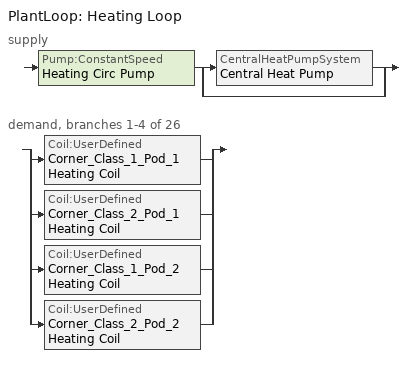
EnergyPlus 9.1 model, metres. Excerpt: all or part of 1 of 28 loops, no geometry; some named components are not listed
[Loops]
PlantLoop 'Heating Loop'
 supply: Pump:ConstantSpeed 'Heating Circ Pump' > split
  | CentralHeatPumpSystem 'Central Heat Pump'
  | bypass
 demand, branches 1-4 of 26: split
  | Coil:UserDefined 'Corner_Class_1_Pod_1 Heating Coil'
  | Coil:UserDefined 'Corner_Class_2_Pod_1 Heating Coil'
  | Coil:UserDefined 'Corner_Class_1_Pod_2 Heating Coil'
  | Coil:UserDefined 'Corner_Class_2_Pod_2 Heating Coil'
[Pump:ConstantSpeed]
Heating Circ Pump: Design Flow Rate {m3/s}=0.007; Design Pump Head {Pa}=5000; Design Power Consumption {W}=50; Motor Efficiency=0.87; Fraction of Motor Inefficiencies to Fluid Stream=0.5; Pump Control Type=Intermittent
[PlantLoop]
Heating Loop: Fluid Type=Water; Plant Equipment Operation Scheme=Heating Loop Operation; Maximum Loop Temperature {C}=100; Minimum Loop Temperature {C}=10; Maximum Loop Flow Rate {m3/s}=3.2; Minimum Loop Flow Rate {m3/s}=0; Plant Loop Volume {m3}=autocalculate; Load Distribution Scheme=SequentialLoad
[PlantEquipmentOperationSchemes]
Heating Loop Operation: Control Scheme 1=Central Plant Heating; Control Scheme 1 Schedule=CyclingFanSch
[EnergyManagementSystem:Sensor] Output:Variable or Output:Meter=System Node Temperature
Name | Output:Variable or Output:Meter Index Key
Corner_Class_1_Pod_1_HWCoil_Water_Tout_internal | Corner_Class_1_Pod_1 AHU Water to Air Heat Pump Source Side2 Outlet Node
Corner_Class_2_Pod_1_HWCoil_Water_Tout_internal | Corner_Class_2_Pod_1 AHU Water to Air Heat Pump Source Side2 Outlet Node
Corner_Class_1_Pod_2_HWCoil_Water_Tout_internal | Corner_Class_1_Pod_2 AHU Water to Air Heat Pump Source Side2 Outlet Node
Corner_Class_2_Pod_2_HWCoil_Water_Tout_internal | Corner_Class_2_Pod_2 AHU Water to Air Heat Pump Source Side2 Outlet Node
[EnergyManagementSystem:Actuator]
Name | Actuated Component Unique | Actuated Component Type | Actuated Component Control Type
Corner_Class_1_Pod_1_HWcoil_Mdot_Min | Corner_Class_1_Pod_1 Heating Coil | Plant Connection | Minimum Mass Flow Rate
Corner_Class_1_Pod_1_HWcoil_Mdot_Max | Corner_Class_1_Pod_1 Heating Coil | Plant Connection | Maximum Mass Flow Rate
Corner_Class_1_Pod_1_HWcoil_Water_Tout | Corner_Class_1_Pod_1 Heating Coil | Plant Connection | Outlet Temperature
Corner_Class_1_Pod_1_HWcoil_Water_MdotRequest | Corner_Class_1_Pod_1 Heating Coil | Plant Connection | Design Volume Flow Rate
Corner_Class_1_Pod_1_HWcoil_Air_Tout | Corner_Class_1_Pod_1 Heating Coil | Air Connection 1 | Outlet Temperature
Corner_Class_1_Pod_1_HWcoil_Air_Wout | Corner_Class_1_Pod_1 Heating Coil | Air Connection 1 | Outlet Humidity Ratio
Corner_Class_1_Pod_1_HWcoil_Air_MdotOut | Corner_Class_1_Pod_1 Heating Coil | Air Connection 1 | Mass Flow Rate
Corner_Class_2_Pod_1_HWcoil_Mdot_Min | Corner_Class_2_Pod_1 Heating Coil | Plant Connection | Minimum Mass Flow Rate
Corner_Class_2_Pod_1_HWcoil_Mdot_Max | Corner_Class_2_Pod_1 Heating Coil | Plant Connection | Maximum Mass Flow Rate
Corner_Class_2_Pod_1_HWcoil_Water_Tout | Corner_Class_2_Pod_1 Heating Coil | Plant Connection | Outlet Temperature
Corner_Class_2_Pod_1_HWcoil_Water_MdotRequest; Corner_Class_2_Pod_1_HWcoil_Water_DesignVdot | Corner_Class_2_Pod_1 Heating Coil | Plant Connection | Design Volume Flow Rate
Corner_Class_2_Pod_1_HWcoil_Air_Tout | Corner_Class_2_Pod_1 Heating Coil | Air Connection 1 | Outlet Temperature
Corner_Class_2_Pod_1_HWcoil_Air_Wout | Corner_Class_2_Pod_1 Heating Coil | Air Connection 1 | Outlet Humidity Ratio
Corner_Class_2_Pod_1_HWcoil_Air_MdotOut | Corner_Class_2_Pod_1 Heating Coil | Air Connection 1 | Mass Flow Rate
Corner_Class_1_Pod_2_HWcoil_Mdot_Min | Corner_Class_1_Pod_2 Heating Coil | Plant Connection | Minimum Mass Flow Rate
Corner_Class_1_Pod_2_HWcoil_Mdot_Max | Corner_Class_1_Pod_2 Heating Coil | Plant Connection | Maximum Mass Flow Rate
Corner_Class_1_Pod_2_HWcoil_Water_Tout | Corner_Class_1_Pod_2 Heating Coil | Plant Connection | Outlet Temperature
Corner_Class_1_Pod_2_HWcoil_Water_MdotRequest; Corner_Class_1_Pod_2_HWcoil_Water_DesignVdot | Corner_Class_1_Pod_2 Heating Coil | Plant Connection | Design Volume Flow Rate
Corner_Class_1_Pod_2_HWcoil_Air_Tout | Corner_Class_1_Pod_2 Heating Coil | Air Connection 1 | Outlet Temperature
Corner_Class_1_Pod_2_HWcoil_Air_Wout | Corner_Class_1_Pod_2 Heating Coil | Air Connection 1 | Outlet Humidity Ratio
Corner_Class_1_Pod_2_HWcoil_Air_MdotOut | Corner_Class_1_Pod_2 Heating Coil | Air Connection 1 | Mass Flow Rate
Corner_Class_2_Pod_2_HWcoil_Mdot_Min | Corner_Class_2_Pod_2 Heating Coil | Plant Connection | Minimum Mass Flow Rate
Corner_Class_2_Pod_2_HWcoil_Mdot_Max | Corner_Class_2_Pod_2 Heating Coil | Plant Connection | Maximum Mass Flow Rate
Corner_Class_2_Pod_2_HWcoil_Water_Tout | Corner_Class_2_Pod_2 Heating Coil | Plant Connection | Outlet Temperature
Corner_Class_2_Pod_2_HWcoil_Water_MdotRequest; Corner_Class_2_Pod_2_HWcoil_Water_DesignVdot | Corner_Class_2_Pod_2 Heating Coil | Plant Connection | Design Volume Flow Rate
Corner_Class_2_Pod_2_HWcoil_Air_Tout | Corner_Class_2_Pod_2 Heating Coil | Air Connection 1 | Outlet Temperature
Corner_Class_2_Pod_2_HWcoil_Air_Wout | Corner_Class_2_Pod_2 Heating Coil | Air Connection 1 | Outlet Humidity Ratio
Corner_Class_2_Pod_2_HWcoil_Air_MdotOut | Corner_Class_2_Pod_2 Heating Coil | Air Connection 1 | Mass Flow Rate
[EnergyManagementSystem:ProgramCallingManager]
Corner_Class_1_Pod_1 Heating Coil Model Program Manager: UserDefinedComponentModel; Corner_Class_1_Pod_1_HWCoil_ModelInput; Corner_Class_1_Pod_1_HW_Coil_Sim_Model; Corner_Class_1_Pod_1_HWCoil_ModelOuput
Corner_Class_1_Pod_1 Heating Coil Init Program Manager: BeginNewEnvironment; Corner_Class_1_Pod_1_H_InitSimpleCoilModel
Corner_Class_2_Pod_1 Heating Coil Model Program Manager: UserDefinedComponentModel; Corner_Class_2_Pod_1_HWCoil_ModelInput; Corner_Class_2_Pod_1_HW_Coil_Sim_Model; Corner_Class_2_Pod_1_HWCoil_ModelOuput
Corner_Class_2_Pod_1 Heating Coil Init Program Manager: BeginNewEnvironment; Corner_Class_2_Pod_1_H_InitSimpleCoilModel
Corner_Class_1_Pod_2 Heating Coil Model Program Manager: UserDefinedComponentModel; Corner_Class_1_Pod_2_HWCoil_ModelInput; Corner_Class_1_Pod_2_HW_Coil_Sim_Model; Corner_Class_1_Pod_2_HWCoil_ModelOuput
Corner_Class_1_Pod_2 Heating Coil Init Program Manager: BeginNewEnvironment; Corner_Class_1_Pod_2_H_InitSimpleCoilModel
Corner_Class_2_Pod_2 Heating Coil Model Program Manager: UserDefinedComponentModel; Corner_Class_2_Pod_2_HWCoil_ModelInput; Corner_Class_2_Pod_2_HW_Coil_Sim_Model; Corner_Class_2_Pod_2_HWCoil_ModelOuput
Corner_Class_2_Pod_2 Heating Coil Init Program Manager: BeginNewEnvironment; Corner_Class_2_Pod_2_H_InitSimpleCoilModel
[EnergyManagementSystem:Program]
Corner_Class_1_Pod_1_HWCoil_ModelInput: Set Corner_Class_1_Pod_1_HWCoil_Air_Mdot =0.75*Corner_Class_1_Pod_1_HWCoil_Air_rho*On_Off; Set Corner_Class_1_Pod_1_HWcoil_Water_Mdot     = HeatingCoil_mcCornerClass1Pod1; Set Corner_Class_1_Pod_1_HWCoil_Coil_Eff       = 0.7
Corner_Class_1_Pod_1_HW_Coil_Sim_Model: IF Corner_Class_1_Pod_1_HWCoil_Air_Mdot == 0.0; SET Corner_Class_1_Pod_1_HWCoil_Air_Toutlet = Corner_Class_1_Pod_1_HWCoil_Air_Tinlet; SET Corner_Class_1_Pod_1_HWCoil_Air_Woutlet = Corner_Class_1_Pod_1_HWCoil_Air_Winlet; Set Corner_Class_1_Pod_1_HWCoil_Air_MdotOut = Corner_Class_1_Pod_1_HWCoil_Air_Mdot; Set Corner_Class_1_Pod_1_HWCoil_tot_heat_Power = 0.0; Set Corner_Class_1_Pod_1_HWCoil_Water_Toutlet = Corner_Class_1_Pod_1_HWCoil_Water_Tinlet; RETURN; ENDIF; If Corner_Class_1_Pod_1_HWcoil_Water_Mdot <= 0.0; SET Corner_Class_1_Pod_1_HWcoil_Air_Toutlet = Corner_Class_1_Pod_1_HWcoil_Air_Tinlet; SET Corner_Class_1_Pod_1_HWcoil_Air_Woutlet = Corner_Class_1_Pod_1_HWcoil_Air_Winlet; Set Corner_Class_1_Pod_1_HWcoil_Air_MdotOut = Corner_Class_1_Pod_1_HWcoil_Air_Mdot; Set Corner_Class_1_Pod_1_HWcoil_tot_cool_Power = 0.0; Set Corner_Class_1_Pod_1_HWcoil_Water_Toutlet = Corner_Class_1_Pod_1_HWCoil_Acd * Corner_Class_1_Pod_1_HWCoil_Water_Tout_internal + Corner_Class_1_Pod_1_HWCoil_Bcd* ((Corner_Class_1_Pod_1_HWCoil_UA/Corner_Class_1_Pod_1_HWCoil_Water_cp) * Corner_Class_1_Pod_1_HWCoil_Air_Toutlet); RETURN; ENDIF; Set AirIn_Enth     = @HFnTdbW Corner_Class_1_Pod_1_HWCoil_Air_Tinlet Corner_Class_1_Pod_1_HWCoil_Air_Winlet; Set AirOut_Enth_Limit = @HFnTdbW Corner_Class_1_Pod_1_HWCoil_Water_Tinlet Corner_Class_1_Pod_1_HWCoil_Air_Winlet; Set MaxQdot      = Corner_Class_1_Pod_1_HWCoil_Coil_Eff * Corner_Class_1_Pod_1_HWCoil_Air_Mdot * (AirOut_Enth_Limit - AirIn_Enth ); Set Air_HoutSP = @HFnTdbW Corner_Class_1_Pod_1_HWCoil_Air_Tsp Corner_Class_1_Pod_1_HWcoil_Air_Woutlet; Set Qdot_SP    = Corner_Class_1_Pod_1_HWCoil_Air_Mdot * (Air_HoutSP - AirIn_Enth ); IF Qdot_SP > MaxQdot; Set Air_Hout = AirIn_Enth + (MaxQdot/Corner_Class_1_Pod_1_HWCoil_Air_Mdot); ELSE; Set Air_Hout = Air_HoutSP; ENDIF; Set Real_Air_Hout = 1*Air_Hout; Set temp = Corner_Class_1_Pod_1_HWCoil_Air_Toutlet; Set Corner_Class_1_Pod_1_HWCoil_Air_Toutlet =  Corner_Class_1_Pod_1_HWCoil_Asad * temp +Corner_Class_1_Pod_1_HWCoil_Bsad* ( Corner_Class_1_Pod_1_HWCoil_Water_Toutlet + CORNER_CLASS_1_POD_1_HWCoil_InletCoeff*Corner_Class_1_Pod_1_HWCoil_Air_Tinlet); IF  (Corner_Class_1_Pod_1_HWCoil_Water_Mdot < Corner_Class_1_Pod_1_HWCoil_Water_Mdot_Max); Set Corner_Class_1_Pod_1_HWCoil_Water_Toutlet = Corner_Class_1_Pod_1_HWCoil_Acd * Corner_Class_1_Pod_1_HWCoil_Water_Tout_internal + Corner_Class_1_Pod_1_HWCoil_Bcd * (Corner_Class_1_Pod_1_HWCoil_Water_Mdot*(Corner_Class_1_Pod_1_HWCoil_Water_Tinlet - Corner_Class_1_Pod_1_HWCoil_Water_Tout_internal) + (Corner_Class_1_Pod_1_HWCoil_UA/Corner_Class_1_Pod_1_HWCoil_Water_cp) * temp ); ELSE; Set Corner_Class_1_Pod_1_HWCoil_Water_Toutlet = Corner_Class_1_Pod_1_HWCoil_Acd * Corner_Class_1_Pod_1_HWCoil_Water_Tout_internal + Corner_Class_1_Pod_1_HWCoil_Bcd * (Corner_Class_1_Pod_1_HWCoil_Water_Mdot_Max*(Corner_Class_1_Pod_1_HWCoil_Water_Tinlet - Corner_Class_1_Pod_1_HWCoil_Water_Tout_internal) + (Corner_Class_1_Pod_1_HWCoil_UA/Corner_Class_1_Pod_1_HWCoil_Water_cp) * temp ); ENDIF; Set ActualQdot  = Corner_Class_1_Pod_1_HWCoil_Air_Mdot * (AirIn_Enth   - Air_Hout); Set Corner_Class_1_Pod_1_HWCoil_tot_heat_Power = ActualQdot
Corner_Class_1_Pod_1_HWCoil_ModelOuput: Set Corner_Class_1_Pod_1_HWcoil_Water_MdotRequest = Corner_Class_1_Pod_1_HWcoil_Water_Mdot; Set Corner_Class_1_Pod_1_HWcoil_Air_Tout          = Corner_Class_1_Pod_1_HWcoil_Air_Toutlet; Set Corner_Class_1_Pod_1_HWcoil_Air_Wout          = Corner_Class_1_Pod_1_HWcoil_Air_Woutlet; Set Corner_Class_1_Pod_1_HWcoil_tot_cool_Power    = Corner_Class_1_Pod_1_HWcoil_Tot_Cool_Power; Set Corner_Class_1_Pod_1_HWcoil_tot_cool_Energy   = Corner_Class_1_Pod_1_HWcoil_Tot_Cool_Power * SystemTimestep * 3600; Set Corner_Class_1_Pod_1_HWcoil_Air_MdotOut       = Corner_Class_1_Pod_1_HWcoil_Air_Mdot; Set Corner_Class_1_Pod_1_HWcoil_Water_Tout        = Corner_Class_1_Pod_1_HWcoil_Water_Toutlet
Corner_Class_1_Pod_1_H_InitSimpleCoilModel: Set Corner_Class_1_Pod_1_HWLoopExitTemp = 7.0; Set Corner_Class_1_Pod_1_HWLoopDeltaTemp = 4.0; Set Corner_Class_1_Pod_1_HWcoil_WATER_Mdot_Min = 0.0; Set Corner_Class_1_Pod_1_HWcoil_WATER_Mdot_Max = 2; Set Ts = 60; Set Corner_Class_1_Pod_1_HWCoil_U = 500; Set Corner_Class_1_Pod_1_HWCoil_A = 5; Set Corner_Class_1_Pod_1_HWCoil_UA = Corner_Class_1_Pod_1_HWCoil_U*Corner_Class_1_Pod_1_HWCoil_A; Set C_coil_air = 20000; Set C_coil_water = 400000; Set Asa = -1*(Corner_Class_1_Pod_1_HWCoil_UA + 0.75*Corner_Class_1_Pod_1_HWCoil_Air_cp)/(C_coil_air); Set Bsa = (Corner_Class_1_Pod_1_HWCoil_UA)/(C_coil_air); Set Corner_Class_1_Pod_1_HWCoil_Asad = @Exp (Asa * Ts ); Set Corner_Class_1_Pod_1_HWCoil_Bsad =  ((Corner_Class_1_Pod_1_HWCoil_Asad -1) * Bsa)/Asa; Set Ac = -1*(Corner_Class_1_Pod_1_HWCoil_UA)/(C_coil_water); Set Bc = (Corner_Class_1_Pod_1_HWcoil_Water_cp)/(C_coil_water); Set Corner_Class_1_Pod_1_HWCoil_Acd = @Exp (Ac * Ts ); Set Corner_Class_1_Pod_1_HWCoil_Bcd = ((Corner_Class_1_Pod_1_HWCoil_Acd -1) * Bc)/Ac; SET CORNER_CLASS_1_POD_1_HWCOIL_TOT_COOL_POWER    = 0; Set CORNER_CLASS_1_POD_1_HWCoil_InletCoeff  = (0.75*Corner_Class_1_Pod_1_HWCoil_Air_cp/Corner_Class_1_Pod_1_HWCoil_UA)
Corner_Class_2_Pod_1_HWCoil_ModelInput: Set Corner_Class_2_Pod_1_HWCoil_Air_Mdot =0.75*Corner_Class_2_Pod_1_HWCoil_Air_rho*On_Off; Set Corner_Class_2_Pod_1_HWcoil_Water_Mdot     = HeatingCoil_mcCornerClass2Pod1; Set Corner_Class_2_Pod_1_HWCoil_Coil_Eff       = 0.7
Corner_Class_2_Pod_1_HW_Coil_Sim_Model: IF Corner_Class_2_Pod_1_HWCoil_Air_Mdot == 0.0; SET Corner_Class_2_Pod_1_HWCoil_Air_Toutlet = Corner_Class_2_Pod_1_HWCoil_Air_Tinlet; SET Corner_Class_2_Pod_1_HWCoil_Air_Woutlet = Corner_Class_2_Pod_1_HWCoil_Air_Winlet; Set Corner_Class_2_Pod_1_HWCoil_Air_MdotOut = Corner_Class_2_Pod_1_HWCoil_Air_Mdot; Set Corner_Class_2_Pod_1_HWCoil_tot_heat_Power = 0.0; Set Corner_Class_2_Pod_1_HWCoil_Water_Toutlet = Corner_Class_2_Pod_1_HWCoil_Water_Tinlet; RETURN; ENDIF; If Corner_Class_2_Pod_1_HWcoil_Water_Mdot <= 0.0; SET Corner_Class_2_Pod_1_HWcoil_Air_Toutlet = Corner_Class_2_Pod_1_HWcoil_Air_Tinlet; SET Corner_Class_2_Pod_1_HWcoil_Air_Woutlet = Corner_Class_2_Pod_1_HWcoil_Air_Winlet; Set Corner_Class_2_Pod_1_HWcoil_Air_MdotOut = Corner_Class_2_Pod_1_HWcoil_Air_Mdot; Set Corner_Class_2_Pod_1_HWcoil_tot_cool_Power = 0.0; Set Corner_Class_2_Pod_1_HWcoil_Water_Toutlet = Corner_Class_2_Pod_1_HWCoil_Acd * Corner_Class_2_Pod_1_HWCoil_Water_Tout_internal + Corner_Class_2_Pod_1_HWCoil_Bcd* ((Corner_Class_2_Pod_1_HWCoil_UA/Corner_Class_2_Pod_1_HWCoil_Water_cp) * Corner_Class_2_Pod_1_HWCoil_Air_Toutlet); RETURN; ENDIF; Set AirIn_Enth     = @HFnTdbW Corner_Class_2_Pod_1_HWCoil_Air_Tinlet Corner_Class_2_Pod_1_HWCoil_Air_Winlet; Set AirOut_Enth_Limit = @HFnTdbW Corner_Class_2_Pod_1_HWCoil_Water_Tinlet Corner_Class_2_Pod_1_HWCoil_Air_Winlet; Set MaxQdot      = Corner_Class_2_Pod_1_HWCoil_Coil_Eff * Corner_Class_2_Pod_1_HWCoil_Air_Mdot * (AirOut_Enth_Limit - AirIn_Enth ); Set Air_HoutSP = @HFnTdbW Corner_Class_2_Pod_1_HWCoil_Air_Tsp Corner_Class_2_Pod_1_HWcoil_Air_Woutlet; Set Qdot_SP    = Corner_Class_2_Pod_1_HWCoil_Air_Mdot * (Air_HoutSP - AirIn_Enth ); IF Qdot_SP > MaxQdot; Set Air_Hout = AirIn_Enth + (MaxQdot/Corner_Class_2_Pod_1_HWCoil_Air_Mdot); ELSE; Set Air_Hout = Air_HoutSP; ENDIF; Set Real_Air_Hout = 1*Air_Hout; Set temp = Corner_Class_2_Pod_1_HWCoil_Air_Toutlet; Set Corner_Class_2_Pod_1_HWCoil_Air_Toutlet =  Corner_Class_2_Pod_1_HWCoil_Asad * temp +Corner_Class_2_Pod_1_HWCoil_Bsad* ( Corner_Class_2_Pod_1_HWCoil_Water_Toutlet + Corner_Class_2_Pod_1_HWCoil_InletCoeff*Corner_Class_2_Pod_1_HWCoil_Air_Tinlet); IF  (Corner_Class_2_Pod_1_HWCoil_Water_Mdot < Corner_Class_2_Pod_1_HWCoil_Water_Mdot_Max); Set Corner_Class_2_Pod_1_HWCoil_Water_Toutlet = Corner_Class_2_Pod_1_HWCoil_Acd * Corner_Class_2_Pod_1_HWCoil_Water_Tout_internal + Corner_Class_2_Pod_1_HWCoil_Bcd * (Corner_Class_2_Pod_1_HWCoil_Water_Mdot*(Corner_Class_2_Pod_1_HWCoil_Water_Tinlet - Corner_Class_2_Pod_1_HWCoil_Water_Tout_internal) + (Corner_Class_2_Pod_1_HWCoil_UA/Corner_Class_2_Pod_1_HWCoil_Water_cp) * temp ); ELSE; Set Corner_Class_2_Pod_1_HWCoil_Water_Toutlet = Corner_Class_2_Pod_1_HWCoil_Acd * Corner_Class_2_Pod_1_HWCoil_Water_Tout_internal + Corner_Class_2_Pod_1_HWCoil_Bcd * (Corner_Class_2_Pod_1_HWCoil_Water_Mdot_Max*(Corner_Class_2_Pod_1_HWCoil_Water_Tinlet - Corner_Class_2_Pod_1_HWCoil_Water_Tout_internal) + (Corner_Class_2_Pod_1_HWCoil_UA/Corner_Class_2_Pod_1_HWCoil_Water_cp) * temp ); ENDIF; Set ActualQdot  = Corner_Class_2_Pod_1_HWCoil_Air_Mdot * (AirIn_Enth   - Air_Hout); Set Corner_Class_2_Pod_1_HWCoil_tot_heat_Power = ActualQdot
Corner_Class_2_Pod_1_HWCoil_ModelOuput: Set Corner_Class_2_Pod_1_HWcoil_Water_MdotRequest = Corner_Class_2_Pod_1_HWcoil_Water_Mdot; Set Corner_Class_2_Pod_1_HWcoil_Air_Tout          = Corner_Class_2_Pod_1_HWcoil_Air_Toutlet; Set Corner_Class_2_Pod_1_HWcoil_Air_Wout          = Corner_Class_2_Pod_1_HWcoil_Air_Woutlet; Set Corner_Class_2_Pod_1_HWcoil_tot_cool_Power    = Corner_Class_2_Pod_1_HWcoil_Tot_Cool_Power; Set Corner_Class_2_Pod_1_HWcoil_tot_cool_Energy   = Corner_Class_2_Pod_1_HWcoil_Tot_Cool_Power * SystemTimestep * 3600; Set Corner_Class_2_Pod_1_HWcoil_Air_MdotOut       = Corner_Class_2_Pod_1_HWcoil_Air_Mdot; Set Corner_Class_2_Pod_1_HWcoil_Water_Tout        = Corner_Class_2_Pod_1_HWcoil_Water_Toutlet
Corner_Class_2_Pod_1_H_InitSimpleCoilModel: Set Corner_Class_2_Pod_1_HWLoopExitTemp = 7.0; Set Corner_Class_2_Pod_1_HWLoopDeltaTemp = 4.0; Set Corner_Class_2_Pod_1_HWcoil_WATER_Mdot_Min = 0.0; Set Corner_Class_2_Pod_1_HWcoil_WATER_Mdot_Max = 2; Set Ts = 60; Set Corner_Class_2_Pod_1_HWCoil_U = 500; Set Corner_Class_2_Pod_1_HWCoil_A = 5; Set Corner_Class_2_Pod_1_HWCoil_UA = Corner_Class_2_Pod_1_HWCoil_U*Corner_Class_2_Pod_1_HWCoil_A; Set C_coil_air = 20000; Set C_coil_water = 400000; Set Asa = -1*(Corner_Class_2_Pod_1_HWCoil_UA + 0.75*Corner_Class_2_Pod_1_HWCoil_Air_cp)/(C_coil_air); Set Bsa = (Corner_Class_2_Pod_1_HWCoil_UA)/(C_coil_air); Set Corner_Class_2_Pod_1_HWCoil_Asad = @Exp (Asa * Ts ); Set Corner_Class_2_Pod_1_HWCoil_Bsad =  ((Corner_Class_2_Pod_1_HWCoil_Asad -1) * Bsa)/Asa; Set Ac = -1*(Corner_Class_2_Pod_1_HWCoil_UA)/(C_coil_water); Set Bc = (Corner_Class_2_Pod_1_HWcoil_Water_cp)/(C_coil_water); Set Corner_Class_2_Pod_1_HWCoil_Acd = @Exp (Ac * Ts ); Set Corner_Class_2_Pod_1_HWCoil_Bcd = ((Corner_Class_2_Pod_1_HWCoil_Acd -1) * Bc)/Ac; SET Corner_Class_2_Pod_1_HWCOIL_TOT_COOL_POWER    = 0; Set Corner_Class_2_Pod_1_HWCoil_InletCoeff  = (0.75*Corner_Class_2_Pod_1_HWCoil_Air_cp/Corner_Class_2_Pod_1_HWCoil_UA)
Corner_Class_1_Pod_2_HWCoil_ModelInput: Set Corner_Class_1_Pod_2_HWCoil_Air_Mdot =0.75*Corner_Class_1_Pod_2_HWCoil_Air_rho*On_Off; Set Corner_Class_1_Pod_2_HWcoil_Water_Mdot     = HeatingCoil_mcCornerClass1Pod2; Set Corner_Class_1_Pod_2_HWCoil_Coil_Eff       = 0.7
Corner_Class_1_Pod_2_HW_Coil_Sim_Model: IF Corner_Class_1_Pod_2_HWCoil_Air_Mdot == 0.0; SET Corner_Class_1_Pod_2_HWCoil_Air_Toutlet = Corner_Class_1_Pod_2_HWCoil_Air_Tinlet; SET Corner_Class_1_Pod_2_HWCoil_Air_Woutlet = Corner_Class_1_Pod_2_HWCoil_Air_Winlet; Set Corner_Class_1_Pod_2_HWCoil_Air_MdotOut = Corner_Class_1_Pod_2_HWCoil_Air_Mdot; Set Corner_Class_1_Pod_2_HWCoil_tot_heat_Power = 0.0; Set Corner_Class_1_Pod_2_HWCoil_Water_Toutlet = Corner_Class_1_Pod_2_HWCoil_Water_Tinlet; RETURN; ENDIF; If Corner_Class_1_Pod_2_HWcoil_Water_Mdot <= 0.0; SET Corner_Class_1_Pod_2_HWcoil_Air_Toutlet = Corner_Class_1_Pod_2_HWcoil_Air_Tinlet; SET Corner_Class_1_Pod_2_HWcoil_Air_Woutlet = Corner_Class_1_Pod_2_HWcoil_Air_Winlet; Set Corner_Class_1_Pod_2_HWcoil_Air_MdotOut = Corner_Class_1_Pod_2_HWcoil_Air_Mdot; Set Corner_Class_1_Pod_2_HWcoil_tot_cool_Power = 0.0; Set Corner_Class_1_Pod_2_HWcoil_Water_Toutlet = Corner_Class_1_Pod_2_HWCoil_Acd * Corner_Class_1_Pod_2_HWCoil_Water_Tout_internal + Corner_Class_1_Pod_2_HWCoil_Bcd* ((Corner_Class_1_Pod_2_HWCoil_UA/Corner_Class_1_Pod_2_HWCoil_Water_cp) * Corner_Class_1_Pod_2_HWCoil_Air_Toutlet); RETURN; ENDIF; Set AirIn_Enth     = @HFnTdbW Corner_Class_1_Pod_2_HWCoil_Air_Tinlet Corner_Class_1_Pod_2_HWCoil_Air_Winlet; Set AirOut_Enth_Limit = @HFnTdbW Corner_Class_1_Pod_2_HWCoil_Water_Tinlet Corner_Class_1_Pod_2_HWCoil_Air_Winlet; Set MaxQdot      = Corner_Class_1_Pod_2_HWCoil_Coil_Eff * Corner_Class_1_Pod_2_HWCoil_Air_Mdot * (AirOut_Enth_Limit - AirIn_Enth ); Set Air_HoutSP = @HFnTdbW Corner_Class_1_Pod_2_HWCoil_Air_Tsp Corner_Class_1_Pod_2_HWcoil_Air_Woutlet; Set Qdot_SP    = Corner_Class_1_Pod_2_HWCoil_Air_Mdot * (Air_HoutSP - AirIn_Enth ); IF Qdot_SP > MaxQdot; Set Air_Hout = AirIn_Enth + (MaxQdot/Corner_Class_1_Pod_2_HWCoil_Air_Mdot); ELSE; Set Air_Hout = Air_HoutSP; ENDIF; Set Real_Air_Hout = 1*Air_Hout; Set temp = Corner_Class_1_Pod_2_HWCoil_Air_Toutlet; Set Corner_Class_1_Pod_2_HWCoil_Air_Toutlet =  Corner_Class_1_Pod_2_HWCoil_Asad * temp +Corner_Class_1_Pod_2_HWCoil_Bsad* ( Corner_Class_1_Pod_2_HWCoil_Water_Toutlet + Corner_Class_1_Pod_2_HWCoil_InletCoeff*Corner_Class_1_Pod_2_HWCoil_Air_Tinlet); IF  (Corner_Class_1_Pod_2_HWCoil_Water_Mdot < Corner_Class_1_Pod_2_HWCoil_Water_Mdot_Max); Set Corner_Class_1_Pod_2_HWCoil_Water_Toutlet = Corner_Class_1_Pod_2_HWCoil_Acd * Corner_Class_1_Pod_2_HWCoil_Water_Tout_internal + Corner_Class_1_Pod_2_HWCoil_Bcd * (Corner_Class_1_Pod_2_HWCoil_Water_Mdot*(Corner_Class_1_Pod_2_HWCoil_Water_Tinlet - Corner_Class_1_Pod_2_HWCoil_Water_Tout_internal) + (Corner_Class_1_Pod_2_HWCoil_UA/Corner_Class_1_Pod_2_HWCoil_Water_cp) * temp ); ELSE; Set Corner_Class_1_Pod_2_HWCoil_Water_Toutlet = Corner_Class_1_Pod_2_HWCoil_Acd * Corner_Class_1_Pod_2_HWCoil_Water_Tout_internal + Corner_Class_1_Pod_2_HWCoil_Bcd * (Corner_Class_1_Pod_2_HWCoil_Water_Mdot_Max*(Corner_Class_1_Pod_2_HWCoil_Water_Tinlet - Corner_Class_1_Pod_2_HWCoil_Water_Tout_internal) + (Corner_Class_1_Pod_2_HWCoil_UA/Corner_Class_1_Pod_2_HWCoil_Water_cp) * temp ); ENDIF; Set ActualQdot  = Corner_Class_1_Pod_2_HWCoil_Air_Mdot * (AirIn_Enth   - Air_Hout); Set Corner_Class_1_Pod_2_HWCoil_tot_heat_Power = ActualQdot
Corner_Class_1_Pod_2_HWCoil_ModelOuput: Set Corner_Class_1_Pod_2_HWcoil_Water_MdotRequest = Corner_Class_1_Pod_2_HWcoil_Water_Mdot; Set Corner_Class_1_Pod_2_HWcoil_Air_Tout          = Corner_Class_1_Pod_2_HWcoil_Air_Toutlet; Set Corner_Class_1_Pod_2_HWcoil_Air_Wout          = Corner_Class_1_Pod_2_HWcoil_Air_Woutlet; Set Corner_Class_1_Pod_2_HWcoil_tot_cool_Power    = Corner_Class_1_Pod_2_HWcoil_Tot_Cool_Power; Set Corner_Class_1_Pod_2_HWcoil_tot_cool_Energy   = Corner_Class_1_Pod_2_HWcoil_Tot_Cool_Power * SystemTimestep * 3600; Set Corner_Class_1_Pod_2_HWcoil_Air_MdotOut       = Corner_Class_1_Pod_2_HWcoil_Air_Mdot; Set Corner_Class_1_Pod_2_HWcoil_Water_Tout        = Corner_Class_1_Pod_2_HWcoil_Water_Toutlet
Corner_Class_1_Pod_2_H_InitSimpleCoilModel: Set Corner_Class_1_Pod_2_HWLoopExitTemp = 7.0; Set Corner_Class_1_Pod_2_HWLoopDeltaTemp = 4.0; Set Corner_Class_1_Pod_2_HWcoil_WATER_Mdot_Min = 0.0; Set Corner_Class_1_Pod_2_HWcoil_WATER_Mdot_Max = 2; Set Ts = 60; Set Corner_Class_1_Pod_2_HWCoil_U = 500; Set Corner_Class_1_Pod_2_HWCoil_A = 5; Set Corner_Class_1_Pod_2_HWCoil_UA = Corner_Class_1_Pod_2_HWCoil_U*Corner_Class_1_Pod_2_HWCoil_A; Set C_coil_air = 20000; Set C_coil_water = 400000; Set Asa = -1*(Corner_Class_1_Pod_2_HWCoil_UA + 0.75*Corner_Class_1_Pod_2_HWCoil_Air_cp)/(C_coil_air); Set Bsa = (Corner_Class_1_Pod_2_HWCoil_UA)/(C_coil_air); Set Corner_Class_1_Pod_2_HWCoil_Asad = @Exp (Asa * Ts ); Set Corner_Class_1_Pod_2_HWCoil_Bsad =  ((Corner_Class_1_Pod_2_HWCoil_Asad -1) * Bsa)/Asa; Set Ac = -1*(Corner_Class_1_Pod_2_HWCoil_UA)/(C_coil_water); Set Bc = (Corner_Class_1_Pod_2_HWcoil_Water_cp)/(C_coil_water); Set Corner_Class_1_Pod_2_HWCoil_Acd = @Exp (Ac * Ts ); Set Corner_Class_1_Pod_2_HWCoil_Bcd = ((Corner_Class_1_Pod_2_HWCoil_Acd -1) * Bc)/Ac; SET Corner_Class_1_Pod_2_HWCOIL_TOT_COOL_POWER    = 0; Set Corner_Class_1_Pod_2_HWCoil_InletCoeff  = (0.75*Corner_Class_1_Pod_2_HWCoil_Air_cp/Corner_Class_1_Pod_2_HWCoil_UA)
Corner_Class_2_Pod_2_HWCoil_ModelInput: Set Corner_Class_2_Pod_2_HWCoil_Air_Mdot =0.75*Corner_Class_2_Pod_2_HWCoil_Air_rho*On_Off; Set Corner_Class_2_Pod_2_HWcoil_Water_Mdot     = HeatingCoil_mcCornerClass2Pod2; Set Corner_Class_2_Pod_2_HWCoil_Coil_Eff       = 0.7
Corner_Class_2_Pod_2_HW_Coil_Sim_Model: IF Corner_Class_2_Pod_2_HWCoil_Air_Mdot == 0.0; SET Corner_Class_2_Pod_2_HWCoil_Air_Toutlet = Corner_Class_2_Pod_2_HWCoil_Air_Tinlet; SET Corner_Class_2_Pod_2_HWCoil_Air_Woutlet = Corner_Class_2_Pod_2_HWCoil_Air_Winlet; Set Corner_Class_2_Pod_2_HWCoil_Air_MdotOut = Corner_Class_2_Pod_2_HWCoil_Air_Mdot; Set Corner_Class_2_Pod_2_HWCoil_tot_heat_Power = 0.0; Set Corner_Class_2_Pod_2_HWCoil_Water_Toutlet = Corner_Class_2_Pod_2_HWCoil_Water_Tinlet; RETURN; ENDIF; If Corner_Class_2_Pod_2_HWcoil_Water_Mdot <= 0.0; SET Corner_Class_2_Pod_2_HWcoil_Air_Toutlet = Corner_Class_2_Pod_2_HWcoil_Air_Tinlet; SET Corner_Class_2_Pod_2_HWcoil_Air_Woutlet = Corner_Class_2_Pod_2_HWcoil_Air_Winlet; Set Corner_Class_2_Pod_2_HWcoil_Air_MdotOut = Corner_Class_2_Pod_2_HWcoil_Air_Mdot; Set Corner_Class_2_Pod_2_HWcoil_tot_cool_Power = 0.0; Set Corner_Class_2_Pod_2_HWcoil_Water_Toutlet = Corner_Class_2_Pod_2_HWCoil_Acd * Corner_Class_2_Pod_2_HWCoil_Water_Tout_internal + Corner_Class_2_Pod_2_HWCoil_Bcd* ((Corner_Class_2_Pod_2_HWCoil_UA/Corner_Class_2_Pod_2_HWCoil_Water_cp) * Corner_Class_2_Pod_2_HWCoil_Air_Toutlet); RETURN; ENDIF; Set AirIn_Enth     = @HFnTdbW Corner_Class_2_Pod_2_HWCoil_Air_Tinlet Corner_Class_2_Pod_2_HWCoil_Air_Winlet; Set AirOut_Enth_Limit = @HFnTdbW Corner_Class_2_Pod_2_HWCoil_Water_Tinlet Corner_Class_2_Pod_2_HWCoil_Air_Winlet; Set MaxQdot      = Corner_Class_2_Pod_2_HWCoil_Coil_Eff * Corner_Class_2_Pod_2_HWCoil_Air_Mdot * (AirOut_Enth_Limit - AirIn_Enth ); Set Air_HoutSP = @HFnTdbW Corner_Class_2_Pod_2_HWCoil_Air_Tsp Corner_Class_2_Pod_2_HWcoil_Air_Woutlet; Set Qdot_SP    = Corner_Class_2_Pod_2_HWCoil_Air_Mdot * (Air_HoutSP - AirIn_Enth ); IF Qdot_SP > MaxQdot; Set Air_Hout = AirIn_Enth + (MaxQdot/Corner_Class_2_Pod_2_HWCoil_Air_Mdot); ELSE; Set Air_Hout = Air_HoutSP; ENDIF; Set Real_Air_Hout = 1*Air_Hout; Set temp = Corner_Class_2_Pod_2_HWCoil_Air_Toutlet; Set Corner_Class_2_Pod_2_HWCoil_Air_Toutlet =  Corner_Class_2_Pod_2_HWCoil_Asad * temp +Corner_Class_2_Pod_2_HWCoil_Bsad* ( Corner_Class_2_Pod_2_HWCoil_Water_Toutlet + Corner_Class_2_Pod_2_HWCoil_InletCoeff*Corner_Class_2_Pod_2_HWCoil_Air_Tinlet); IF  (Corner_Class_2_Pod_2_HWCoil_Water_Mdot < Corner_Class_2_Pod_2_HWCoil_Water_Mdot_Max); Set Corner_Class_2_Pod_2_HWCoil_Water_Toutlet = Corner_Class_2_Pod_2_HWCoil_Acd * Corner_Class_2_Pod_2_HWCoil_Water_Tout_internal + Corner_Class_2_Pod_2_HWCoil_Bcd * (Corner_Class_2_Pod_2_HWCoil_Water_Mdot*(Corner_Class_2_Pod_2_HWCoil_Water_Tinlet - Corner_Class_2_Pod_2_HWCoil_Water_Tout_internal) + (Corner_Class_2_Pod_2_HWCoil_UA/Corner_Class_2_Pod_2_HWCoil_Water_cp) * temp ); ELSE; Set Corner_Class_2_Pod_2_HWCoil_Water_Toutlet = Corner_Class_2_Pod_2_HWCoil_Acd * Corner_Class_2_Pod_2_HWCoil_Water_Tout_internal + Corner_Class_2_Pod_2_HWCoil_Bcd * (Corner_Class_2_Pod_2_HWCoil_Water_Mdot_Max*(Corner_Class_2_Pod_2_HWCoil_Water_Tinlet - Corner_Class_2_Pod_2_HWCoil_Water_Tout_internal) + (Corner_Class_2_Pod_2_HWCoil_UA/Corner_Class_2_Pod_2_HWCoil_Water_cp) * temp ); ENDIF; Set ActualQdot  = Corner_Class_2_Pod_2_HWCoil_Air_Mdot * (AirIn_Enth   - Air_Hout); Set Corner_Class_2_Pod_2_HWCoil_tot_heat_Power = ActualQdot
Corner_Class_2_Pod_2_HWCoil_ModelOuput: Set Corner_Class_2_Pod_2_HWcoil_Water_MdotRequest = Corner_Class_2_Pod_2_HWcoil_Water_Mdot; Set Corner_Class_2_Pod_2_HWcoil_Air_Tout          = Corner_Class_2_Pod_2_HWcoil_Air_Toutlet; Set Corner_Class_2_Pod_2_HWcoil_Air_Wout          = Corner_Class_2_Pod_2_HWcoil_Air_Woutlet; Set Corner_Class_2_Pod_2_HWcoil_tot_cool_Power    = Corner_Class_2_Pod_2_HWcoil_Tot_Cool_Power; Set Corner_Class_2_Pod_2_HWcoil_tot_cool_Energy   = Corner_Class_2_Pod_2_HWcoil_Tot_Cool_Power * SystemTimestep * 3600; Set Corner_Class_2_Pod_2_HWcoil_Air_MdotOut       = Corner_Class_2_Pod_2_HWcoil_Air_Mdot; Set Corner_Class_2_Pod_2_HWcoil_Water_Tout        = Corner_Class_2_Pod_2_HWcoil_Water_Toutlet
Corner_Class_2_Pod_2_H_InitSimpleCoilModel: Set Corner_Class_2_Pod_2_HWLoopExitTemp = 7.0; Set Corner_Class_2_Pod_2_HWLoopDeltaTemp = 4.0; Set Corner_Class_2_Pod_2_HWcoil_WATER_Mdot_Min = 0.0; Set Corner_Class_2_Pod_2_HWcoil_WATER_Mdot_Max = 2; Set Ts = 60; Set Corner_Class_2_Pod_2_HWCoil_U = 500; Set Corner_Class_2_Pod_2_HWCoil_A = 5; Set Corner_Class_2_Pod_2_HWCoil_UA = Corner_Class_2_Pod_2_HWCoil_U*Corner_Class_2_Pod_2_HWCoil_A; Set C_coil_air = 20000; Set C_coil_water = 400000; Set Asa = -1*(Corner_Class_2_Pod_2_HWCoil_UA + 0.75*Corner_Class_2_Pod_2_HWCoil_Air_cp)/(C_coil_air); Set Bsa = (Corner_Class_2_Pod_2_HWCoil_UA)/(C_coil_air); Set Corner_Class_2_Pod_2_HWCoil_Asad = @Exp (Asa * Ts ); Set Corner_Class_2_Pod_2_HWCoil_Bsad =  ((Corner_Class_2_Pod_2_HWCoil_Asad -1) * Bsa)/Asa; Set Ac = -1*(Corner_Class_2_Pod_2_HWCoil_UA)/(C_coil_water); Set Bc = (Corner_Class_2_Pod_2_HWcoil_Water_cp)/(C_coil_water); Set Corner_Class_2_Pod_2_HWCoil_Acd = @Exp (Ac * Ts ); Set Corner_Class_2_Pod_2_HWCoil_Bcd = ((Corner_Class_2_Pod_2_HWCoil_Acd -1) * Bc)/Ac; SET Corner_Class_2_Pod_2_HWCOIL_TOT_COOL_POWER    = 0; Set Corner_Class_2_Pod_2_HWCoil_InletCoeff  = (0.75*Corner_Class_2_Pod_2_HWCoil_Air_cp/Corner_Class_2_Pod_2_HWCoil_UA)
[EnergyManagementSystem:OutputVariable] Type of Data in Variable=Averaged; Update Frequency=SystemTimestep; Units=W
Name | EMS Variable | EMS Program or Subroutine
Corner_Class_1_Pod_1 HW Coil Total Cooling Rate | Corner_Class_1_Pod_1_HWcoil_tot_cool_Power | Corner_Class_1_Pod_1_HWCoil_ModelOuput
Corner_Class_2_Pod_1 HW Coil Total Cooling Rate | Corner_Class_2_Pod_1_HWcoil_tot_cool_Power | Corner_Class_2_Pod_1_HWCoil_ModelOuput
Corner_Class_1_Pod_2 HW Coil Total Cooling Rate | Corner_Class_1_Pod_2_HWcoil_tot_cool_Power | Corner_Class_1_Pod_2_HWCoil_ModelOuput
Corner_Class_2_Pod_2 HW Coil Total Cooling Rate | Corner_Class_2_Pod_2_HWcoil_tot_cool_Power | Corner_Class_2_Pod_2_HWCoil_ModelOuput
[EnergyManagementSystem:MeteredOutputVariable] Update Frequency=SystemTimestep; Resource Type=ENERGYTRANSFER; Group Type=System; End-Use Category=HEATINGCOILS; Units=J
Name | EMS Variable | EMS Program or Subroutine
Corner_Class_1_Pod_1_H_Coil tot cool Energy | Corner_Class_1_Pod_1_HWcoil_tot_cool_Energy | Corner_Class_1_Pod_1_HWCoil_ModelOuput
Corner_Class_2_Pod_1_H_Coil tot cool Energy | Corner_Class_2_Pod_1_HWcoil_tot_cool_Energy | Corner_Class_2_Pod_1_HWCoil_ModelOuput
Corner_Class_1_Pod_2_H_Coil tot cool Energy | Corner_Class_1_Pod_2_HWcoil_tot_cool_Energy | Corner_Class_1_Pod_2_HWCoil_ModelOuput
Corner_Class_2_Pod_2_H_Coil tot cool Energy | Corner_Class_2_Pod_2_HWcoil_tot_cool_Energy | Corner_Class_2_Pod_2_HWCoil_ModelOuput
[EnergyManagementSystem:InternalVariable]
Name | Internal Data Index Key | Internal Data Type
Corner_Class_1_Pod_1_HWCoil_Air_Tinlet | Corner_Class_1_Pod_1 Heating Coil | Inlet Temperature for Air Connection 1
Corner_Class_1_Pod_1_HWCoil_Air_Winlet | Corner_Class_1_Pod_1 Heating Coil | Inlet Humidity Ratio for Air Connection 1
Corner_Class_1_Pod_1_HWCoil_Air_rho | Corner_Class_1_Pod_1 Heating Coil | Inlet Density for Air Connection 1
Corner_Class_1_Pod_1_HWCoil_Air_cp | Corner_Class_1_Pod_1 Heating Coil | Inlet Specific Heat for Air Connection 1
Corner_Class_1_Pod_1_HWCoil_Water_Tinlet | Corner_Class_1_Pod_1 Heating Coil | Inlet Temperature for Plant Connection
Corner_Class_1_Pod_1_HWCoil_Water_rho | Corner_Class_1_Pod_1 Heating Coil | Inlet Density for Plant Connection
Corner_Class_1_Pod_1_HWCoil_Water_cp | Corner_Class_1_Pod_1 Heating Coil | Inlet Specific Heat for Plant Connection
Corner_Class_2_Pod_1_HWCoil_Air_Tinlet | Corner_Class_2_Pod_1 Heating Coil | Inlet Temperature for Air Connection 1
Corner_Class_2_Pod_1_HWCoil_Air_Winlet | Corner_Class_2_Pod_1 Heating Coil | Inlet Humidity Ratio for Air Connection 1
Corner_Class_2_Pod_1_HWCoil_Air_rho | Corner_Class_2_Pod_1 Heating Coil | Inlet Density for Air Connection 1
Corner_Class_2_Pod_1_HWCoil_Air_cp | Corner_Class_2_Pod_1 Heating Coil | Inlet Specific Heat for Air Connection 1
Corner_Class_2_Pod_1_HWCoil_Water_Tinlet | Corner_Class_2_Pod_1 Heating Coil | Inlet Temperature for Plant Connection
Corner_Class_2_Pod_1_HWCoil_Water_rho | Corner_Class_2_Pod_1 Heating Coil | Inlet Density for Plant Connection
Corner_Class_2_Pod_1_HWCoil_Water_cp | Corner_Class_2_Pod_1 Heating Coil | Inlet Specific Heat for Plant Connection
Corner_Class_1_Pod_2_HWCoil_Air_Tinlet | Corner_Class_1_Pod_2 Heating Coil | Inlet Temperature for Air Connection 1
Corner_Class_1_Pod_2_HWCoil_Air_Winlet | Corner_Class_1_Pod_2 Heating Coil | Inlet Humidity Ratio for Air Connection 1
Corner_Class_1_Pod_2_HWCoil_Air_rho | Corner_Class_1_Pod_2 Heating Coil | Inlet Density for Air Connection 1
Corner_Class_1_Pod_2_HWCoil_Air_cp | Corner_Class_1_Pod_2 Heating Coil | Inlet Specific Heat for Air Connection 1
Corner_Class_1_Pod_2_HWCoil_Water_Tinlet | Corner_Class_1_Pod_2 Heating Coil | Inlet Temperature for Plant Connection
Corner_Class_1_Pod_2_HWCoil_Water_rho | Corner_Class_1_Pod_2 Heating Coil | Inlet Density for Plant Connection
Corner_Class_1_Pod_2_HWCoil_Water_cp | Corner_Class_1_Pod_2 Heating Coil | Inlet Specific Heat for Plant Connection
Corner_Class_2_Pod_2_HWCoil_Air_Tinlet | Corner_Class_2_Pod_2 Heating Coil | Inlet Temperature for Air Connection 1
Corner_Class_2_Pod_2_HWCoil_Air_Winlet | Corner_Class_2_Pod_2 Heating Coil | Inlet Humidity Ratio for Air Connection 1
Corner_Class_2_Pod_2_HWCoil_Air_rho | Corner_Class_2_Pod_2 Heating Coil | Inlet Density for Air Connection 1
Corner_Class_2_Pod_2_HWCoil_Air_cp | Corner_Class_2_Pod_2 Heating Coil | Inlet Specific Heat for Air Connection 1
Corner_Class_2_Pod_2_HWCoil_Water_Tinlet | Corner_Class_2_Pod_2 Heating Coil | Inlet Temperature for Plant Connection
Corner_Class_2_Pod_2_HWCoil_Water_rho | Corner_Class_2_Pod_2 Heating Coil | Inlet Density for Plant Connection
Corner_Class_2_Pod_2_HWCoil_Water_cp | Corner_Class_2_Pod_2 Heating Coil | Inlet Specific Heat for Plant Connection
[Coil:UserDefined] Number of Air Connections=1; Plant Connection is Used=Yes
Name | Overall Model Simulation Program Calling Manager | Model Setup and Sizing Program Calling Manager
Corner_Class_1_Pod_1 Heating Coil | Corner_Class_1_Pod_1 Heating Coil Model Program Manager | Corner_Class_1_Pod_1 Heating Coil Init Program Manager
Corner_Class_2_Pod_1 Heating Coil | Corner_Class_2_Pod_1 Heating Coil Model Program Manager | Corner_Class_2_Pod_1 Heating Coil Init Program Manager
Corner_Class_1_Pod_2 Heating Coil | Corner_Class_1_Pod_2 Heating Coil Model Program Manager | Corner_Class_1_Pod_2 Heating Coil Init Program Manager
Corner_Class_2_Pod_2 Heating Coil | Corner_Class_2_Pod_2 Heating Coil Model Program Manager | Corner_Class_2_Pod_2 Heating Coil Init Program Manager
[SetpointManager:Scheduled]
Heating Loop Setpoint Manager: Control Variable=Temperature; Schedule=Heating Loop Temp Schedule; Setpoint Node or NodeList=Heating Supply Outlet Node
[Schedule:Compact]
CyclingFanSch: Through: 12/31, For: AllDays, Until: 24:00, 1
Heating Loop Temp Schedule: Through: 12/31, For: AllDays, Until: 24:00, 45
